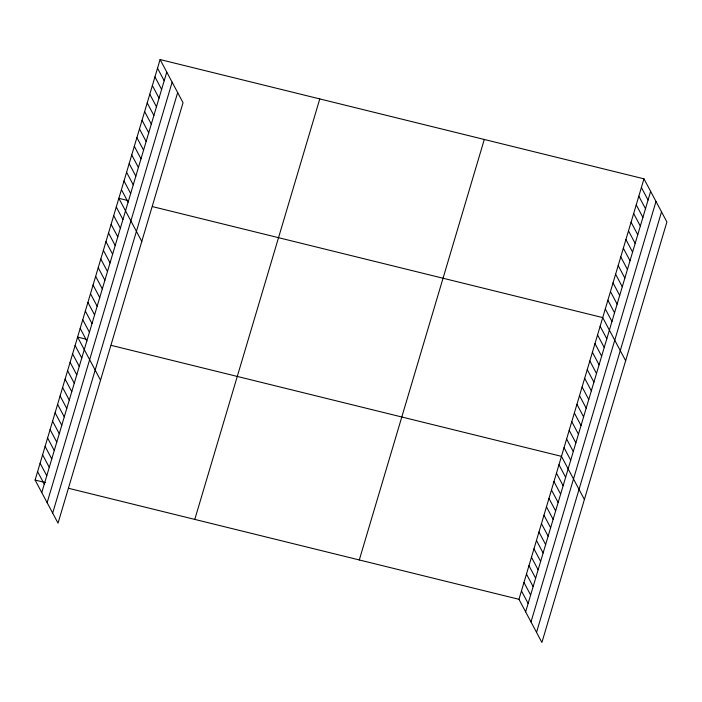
<?xml version="1.0" encoding="UTF-8"?>
<svg xmlns="http://www.w3.org/2000/svg" width="702" height="702" viewBox="0 0 702 702"><rect width="100%" height="100%" fill="white"/><g stroke="black" fill="none" stroke-linecap="round" stroke-linejoin="round"><path stroke-width="1.05" d="M160.1 59.556L183.038 102.685L58.029 523.165L35.1 480.036L160.1 59.556L643.971 178.834L666.9 221.964L541.9 642.444L518.962 599.315L643.971 178.834M41.769 492.576L166.769 72.095M47.131 502.676L172.139 82.187M52.668 513.074L177.667 92.594M194.779 519.401L319.779 98.921M359.292 559.959L484.292 139.47M525.631 611.854L650.64 191.374M531.002 621.946L656.001 201.465M536.53 632.344L661.53 211.864M127.255 200.386L118.849 198.315L141.786 241.444M152.466 206.607L602.72 317.594L625.649 360.723M86.004 339.145L77.597 337.074L100.535 380.203M111.214 345.366L561.468 456.353L584.397 499.482M35.1 480.036L45.604 482.634M68.717 488.329L518.962 599.315M641.391 187.504L648.06 200.044M638.811 196.174L645.48 208.713M636.231 204.852L642.9 217.392M633.66 213.522L640.321 226.062M631.08 222.192L637.749 234.731M628.501 230.87L635.17 243.41M625.921 239.54L632.59 252.079M623.341 248.21L630.01 260.749M620.77 256.888L627.43 269.428M618.19 265.558L624.859 278.097M615.61 274.228L622.279 286.767M613.03 282.906L619.699 295.445M610.45 291.576L617.119 304.115M607.871 300.245L614.54 312.785M605.299 308.924L611.96 321.463M600.14 326.263L606.809 338.803M597.56 334.942L604.229 347.472M594.98 343.611L601.649 356.151M592.409 352.281L599.069 364.821M589.829 360.951L596.498 373.49M587.249 369.629L593.918 382.169M584.669 378.299L591.338 390.838M582.09 386.969L588.759 399.508M579.519 395.647L586.179 408.187M576.939 404.317L583.608 416.856M574.359 412.987L581.028 425.526M571.779 421.665L578.448 434.205M569.199 430.335L575.868 442.874M566.628 439.004L573.288 451.544M564.048 447.683L570.708 460.222M558.967 464.759L565.636 477.299M556.467 473.174L563.136 485.714M553.966 481.581L560.635 494.12M551.465 489.987L558.134 502.527M548.964 498.402L555.633 510.942M546.463 506.809L553.132 519.348M543.971 515.215L550.631 527.755M541.47 523.631L548.13 536.17M538.969 532.037L545.638 544.577M536.468 540.452L543.137 552.992M533.968 548.859L540.637 561.398M531.467 557.265L538.136 569.805M528.966 565.68L535.635 578.22M526.465 574.087L533.134 586.626M523.964 582.493L530.633 595.033M521.463 590.908L528.132 603.448M157.529 68.234L164.189 80.765M154.949 76.904L161.618 89.444M152.369 85.574L159.038 98.113M149.789 94.243L156.458 106.783M147.209 102.922L153.878 115.461M144.63 111.592L151.299 124.131M142.058 120.261L148.719 132.801M139.479 128.94L146.148 141.479M136.899 137.61L143.568 150.149M134.319 146.279L140.988 158.819M131.739 154.958L138.408 167.497M129.168 163.627L135.828 176.167M126.588 172.297L133.257 184.837M124.008 180.976L130.677 193.515M121.428 189.645L128.097 202.185M116.278 206.993L122.938 219.533M113.698 215.663L120.367 228.203M111.118 224.333L117.787 236.872M108.538 233.003L115.207 245.542M105.958 241.681L112.627 254.221M103.387 250.351L110.047 262.89M100.807 259.02L107.476 271.56M98.227 267.699L104.896 280.238M95.647 276.369L102.316 288.908M93.068 285.038L99.737 297.578M90.488 293.717L97.157 306.256M87.917 302.387L94.577 314.926M85.337 311.056L92.006 323.596M82.757 319.735L89.426 332.274M80.177 328.404L86.846 340.944M75.105 345.489L81.765 358.029M72.604 353.896L79.265 366.435M70.103 362.302L76.764 374.842M67.603 370.717L74.272 383.257M65.102 379.124L71.771 391.663M62.601 387.53L69.27 400.07M60.1 395.946L66.769 408.485M57.599 404.352L64.268 416.891M55.098 412.767L61.767 425.298M52.597 421.174L59.266 433.713M50.096 429.58L56.765 442.12M47.604 437.995L54.265 450.535M45.103 446.402L51.764 458.941M42.603 454.808L49.272 467.348M40.102 463.223L46.771 475.763M37.601 471.63L44.27 484.169"/></g></svg>
